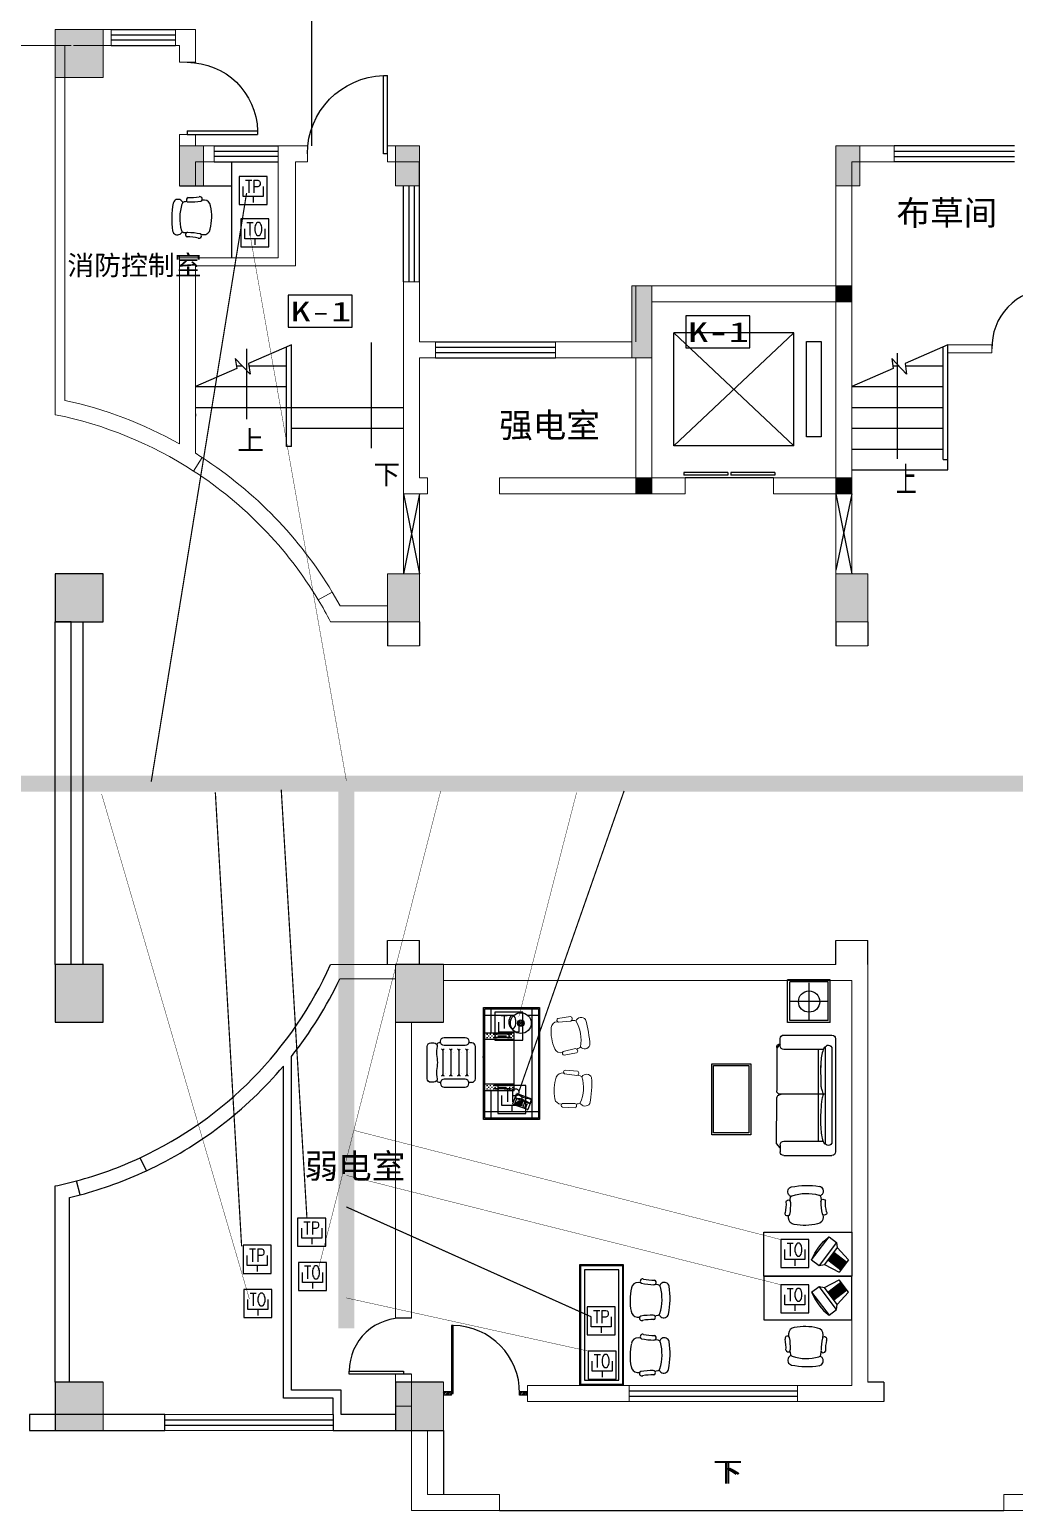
# Model space of a CAD drawing. Extents: x 1487452 to 1619693, y 165319 to 350168.
# Drawn here: x 1522436 to 1534736, y 279636 to 298136 of the extents above; entities that cross this region are included whole.
import ezdxf
from ezdxf.enums import TextEntityAlignment as Align

# ---------------------------------------------------------------- set-up
doc = ezdxf.new("R2010")
doc.units = 0
doc.header["$LTSCALE"] = 1000
doc.header["$MEASUREMENT"] = 0
doc.linetypes.add('点划线', pattern=[1.6, 1.3, -0.15, 0, -0.15])
doc.linetypes.add('虚线', pattern=[0.7, 0.5, -0.2])
doc.layers.get('0').update_dxf_attribs({"linetype": 'CONTINUOUS'})
for name, color, linetype in [('2', 6, 'CONTINUOUS'), ('3', 3, 'CONTINUOUS'), ('7', 35, 'CONTINUOUS'), ('COLUMN', 9, 'CONTINUOUS'), ('Dim3', 30, 'CONTINUOUS'), ('DIME', 3, 'CONTINUOUS'), ('EQUIP', 3, 'CONTINUOUS'), ('G', 4, 'CONTINUOUS'), ('WALL', 4, 'CONTINUOUS'), ('WIRE-1', 3, '虚线'), ('WIRE-2', 2, '点划线')]:
    doc.layers.add(name, color=color, linetype=linetype)
doc.styles.add('_COMPLEX', font='COMPLEX', dxfattribs={"width": 0.6})
doc.styles.add('_TCH_DIM', font='SIMPLEX', dxfattribs={"bigfont": 'GBCBIG'})
doc.styles.add('COMPLEX', font='COMPLEX')
doc.styles.add('DIM_FONT', font='SIMPLEX.shx', dxfattribs={"width": 0.8})
doc.styles.add('黑体', font='SIMHEI.TTF')

# ---------------------------------------------------------------- blocks, each defined once
blk = doc.blocks.new('ertdfg')
at = {"color": 250}
for p, q in [((542101, 176738), (542105, 176770)), ((542076, 176521), (542080, 176560))]:
    blk.add_line(p, q, dxfattribs=at)
for centre, radius, start, end in [((541878, 176210), 663, 76.1574, 101.5689), ((541662, 176726), 31.8, 130.6834, 198.9191), ((541044, 176605), 598, 357.3556, 10.6478), ((541662, 176708), 46.7, 87.06, 116.8897), ((541665, 176734), 20.5, 7.7953, 91.546), ((541754, 176780), 80, 96.3286, 178.1689), ((543510, 176816), 1837, 181.0296, 181.98), ((540986, 176614), 711, 357.6189, 9.9805), ((542025, 176775), 80, 356.4274, 81.3977), ((542790, 176574), 711, 167.505, 179.8666), ((542116, 176724), 20.5, 85.9395, 169.6902), ((542118, 176698), 46.7, 60.5958, 90.4255), ((542731, 176568), 598, 166.8377, 180.1298), ((542119, 176716), 31.8, 338.5664, 46.8021), ((541668, 176583), 27, 192.6557, 252.9484), ((541670, 176591), 35.1, 252.9484, 294.3839), ((541731, 176448), 68.3, 113.2, 145.7741), ((541671, 176580), 25, 303.0802, 10.0003), ((543510, 176816), 1837, 187.8575, 189.0543), ((541726, 176532), 30, 189.0543, 257.3532), ((541898, 177047), 574, 251.8531, 285.4865), ((542046, 176524), 30, 279.9864, 353.4616), ((542040, 176442), 68.3, 31.7114, 64.2854), ((542103, 176570), 25, 167.4852, 234.4052), ((542105, 176581), 35.1, 243.1015, 284.5371), ((542107, 176574), 27, 284.5371, 344.8297), ((541725, 176452), 61.4, 145.4854, 256.2618), ((541906, 177371), 998, 258.7301, 278.7601), ((542046, 176445), 61.4, 281.2236, 32.0001)]:
    blk.add_arc(centre, radius, start, end, dxfattribs=at)
blk = doc.blocks.new('3456')
at = {"color": 251, "lineweight": 13}
for p, q in [((1427166, 394344, 5200), (1427143, 394540, 5200)), ((1427225, 394349, 5200), (1427212, 394544, 5200)), ((1427686, 394415, 5200), (1427643, 394606, 5200)), ((1427744, 394428, 5200), (1427711, 394622, 5200)), ((1427974, 394434, 5200), (1427997, 394630, 5200)), ((1428032, 394425, 5200), (1428065, 394618, 5200)), ((1428496, 394381, 5200), (1428499, 394577, 5200)), ((1428555, 394379, 5200), (1428568, 394576, 5200)), ((1427218, 394329, 5200), (1427217, 394336, 5200)), ((1427699, 394398, 5200), (1427697, 394406, 5200)), ((1427699, 394398, 5200), (1427697, 394405, 5200)), ((1428020, 394407, 5200), (1428021, 394415, 5200)), ((1428504, 394361, 5200), (1428504, 394369, 5200)), ((1428504, 394361, 5200), (1428504, 394369, 5200))]:
    blk.add_line(p, q, dxfattribs=at)
for centre, radius, start, end in [((1427247, 394705, 5200), 87.7, 128.6149, 247.8296), ((1427620, 393245, 5200), 1587, 90.813, 105.6315), ((1427564, 394751, 5200), 87.7, 308.6149, 67.8296), ((1428137, 394766, 5200), 87.7, 114.9609, 234.1755), ((1428155, 393260, 5200), 1587, 77.1589, 91.9774), ((1428457, 394736, 5200), 87.7, 294.9609, 54.1755), ((1427178, 394531, 5200), 36.3, 21.0885, 166.0658), ((1427405, 394561, 5200), 203, 162.01, 180.8875), ((1427456, 394569, 5200), 203, 16.3175, 34.6042), ((1427679, 394603, 5200), 36.3, 30.3787, 175.356), ((1428029, 394613, 5200), 36.3, 7.4345, 152.4118), ((1428257, 394589, 5200), 203, 148.356, 167.2335), ((1428308, 394584, 5200), 203, 2.6634, 20.9502), ((1428534, 394565, 5200), 36.3, 16.7246, 161.7019), ((1427194, 394359, 5200), 32, 206.9384, 342.1791), ((1427319, 394335, 5200), 102, 183.2222, 262.1136), ((1427374, 394947, 5200), 716, 264.4973, 291.9472), ((1427600, 394375, 5200), 102, 294.3309, 13.2222), ((1427712, 394433, 5200), 32, 214.2654, 349.5061), ((1428005, 394442, 5200), 32, 193.2843, 328.5251), ((1428120, 394389, 5200), 102, 169.5682, 248.4595), ((1428318, 394971, 5200), 716, 250.8432, 278.2932), ((1428402, 394362, 5200), 102, 280.6768, 359.5682), ((1428526, 394392, 5200), 32, 200.6113, 335.852)]:
    blk.add_arc(centre, radius, start, end, dxfattribs=at)
at = {"color": 250, "lineweight": 13}
for centre, start, end in [((1427493, 394120, 5200), 77.4312, 119.0133), ((1428239, 394139, 5200), 63.7771, 105.3592)]:
    blk.add_arc(centre, 577, start, end, dxfattribs=at)
blk = doc.blocks.new('345dfg')
at = {"color": 250}
blk.add_line((921458, -288758), (921470, -288746), dxfattribs=at)
at = {"layer": '3', "color": 250}
for p, q in [((921566, -288455), (921566, -288151)), ((922074, -288151), (922074, -289519)), ((921907, -288303), (921963, -288359)), ((921907, -288359), (921963, -288303)), ((921850, -288455), (921486, -288455)), ((921850, -288535), (921486, -288535)), ((921508, -288471), (921518, -288471)), ((921508, -288511), (921518, -288511)), ((921513, -288466), (921513, -288476)), ((921513, -288506), (921513, -288516)), ((921528, -288491), (921538, -288491)), ((921528, -288531), (921538, -288531)), ((921533, -288455), (921533, -288456)), ((921533, -288486), (921533, -288496)), ((921533, -288526), (921533, -288535)), ((921548, -288471), (921558, -288471)), ((921548, -288511), (921558, -288511)), ((921553, -288466), (921553, -288476)), ((921553, -288506), (921553, -288516)), ((921568, -288491), (921578, -288491)), ((921568, -288531), (921578, -288531)), ((921573, -288455), (921573, -288456)), ((921573, -288486), (921573, -288496)), ((921573, -288526), (921573, -288535)), ((921588, -288471), (921598, -288471)), ((921588, -288511), (921598, -288511)), ((921593, -288466), (921593, -288476)), ((921593, -288466), (921593, -288476)), ((921593, -288506), (921593, -288516)), ((921593, -288506), (921593, -288516)), ((921808, -288471), (921598, -288471)), ((921808, -288511), (921598, -288511)), ((921608, -288491), (921618, -288491)), ((921608, -288491), (921618, -288491)), ((921608, -288531), (921618, -288531)), ((921608, -288531), (921618, -288531)), ((921613, -288455), (921613, -288456)), ((921613, -288455), (921613, -288456)), ((921613, -288486), (921613, -288496)), ((921613, -288486), (921613, -288496)), ((921613, -288526), (921613, -288535)), ((921613, -288526), (921613, -288535)), ((921628, -288471), (921638, -288471)), ((921628, -288471), (921638, -288471)), ((921628, -288511), (921638, -288511)), ((921628, -288511), (921638, -288511)), ((921633, -288466), (921633, -288476)), ((921633, -288466), (921633, -288476)), ((921633, -288506), (921633, -288516)), ((921633, -288506), (921633, -288516)), ((921648, -288491), (921758, -288491)), ((921648, -288491), (921758, -288491)), ((921648, -288531), (921758, -288531)), ((921648, -288531), (921758, -288531)), ((921653, -288455), (921653, -288456)), ((921653, -288455), (921653, -288456)), ((921653, -288486), (921653, -288496)), ((921653, -288486), (921653, -288496)), ((921653, -288526), (921653, -288535)), ((921653, -288526), (921653, -288535)), ((921768, -288471), (921778, -288471)), ((921768, -288471), (921778, -288471)), ((921768, -288511), (921778, -288511)), ((921768, -288511), (921778, -288511)), ((921773, -288466), (921773, -288476)), ((921773, -288466), (921773, -288476)), ((921773, -288506), (921773, -288516)), ((921773, -288506), (921773, -288516)), ((921788, -288491), (921798, -288491)), ((921788, -288491), (921798, -288491)), ((921788, -288531), (921798, -288531)), ((921788, -288531), (921798, -288531)), ((921793, -288455), (921793, -288456)), ((921793, -288455), (921793, -288456)), ((921793, -288486), (921793, -288496)), ((921793, -288486), (921793, -288496)), ((921793, -288526), (921793, -288535)), ((921793, -288526), (921793, -288535)), ((921808, -288471), (921818, -288471)), ((921808, -288511), (921818, -288511)), ((921813, -288466), (921813, -288476)), ((921813, -288506), (921813, -288516)), ((921828, -288491), (921838, -288491)), ((921828, -288531), (921838, -288531)), ((921833, -288455), (921833, -288456)), ((921833, -288486), (921833, -288496)), ((921833, -288526), (921833, -288535)), ((921848, -288471), (921850, -288471)), ((921848, -288511), (921850, -288511)), ((921850, -288535), (921850, -288455)), ((921850, -289095), (921850, -288535)), ((920962, -288675), (920962, -288974)), ((920997, -288692), (920997, -288692)), ((921062, -288675), (921062, -288974)), ((921097, -288692), (921097, -288692)), ((921162, -288675), (921162, -288974)), ((921197, -288692), (921197, -288692)), ((921262, -288675), (921262, -288974)), ((921297, -288692), (921297, -288692)), ((920997, -288957), (920997, -288957)), ((921097, -288957), (921097, -288957)), ((921197, -288957), (921197, -288957)), ((921297, -288957), (921297, -288957)), ((921850, -289095), (921486, -289095)), ((921508, -289111), (921518, -289111)), ((921508, -289151), (921518, -289151)), ((921513, -289106), (921513, -289116)), ((921513, -289146), (921513, -289156)), ((921528, -289131), (921538, -289131)), ((921533, -289095), (921533, -289096)), ((921533, -289126), (921533, -289136)), ((921548, -289111), (921558, -289111)), ((921548, -289151), (921558, -289151)), ((921553, -289106), (921553, -289116)), ((921553, -289146), (921553, -289156)), ((921568, -289131), (921578, -289131)), ((921573, -289095), (921573, -289096)), ((921573, -289126), (921573, -289136)), ((921588, -289111), (921598, -289111)), ((921588, -289151), (921598, -289151)), ((921593, -289106), (921593, -289116)), ((921593, -289106), (921593, -289116)), ((921593, -289146), (921593, -289156)), ((921593, -289146), (921593, -289156)), ((921808, -289111), (921598, -289111)), ((921808, -289151), (921598, -289151)), ((921608, -289131), (921618, -289131)), ((921608, -289131), (921618, -289131)), ((921613, -289095), (921613, -289096)), ((921613, -289095), (921613, -289096)), ((921613, -289126), (921613, -289136)), ((921613, -289126), (921613, -289136)), ((921628, -289111), (921638, -289111)), ((921628, -289111), (921638, -289111)), ((921628, -289151), (921638, -289151)), ((921628, -289151), (921638, -289151)), ((921633, -289106), (921633, -289116)), ((921633, -289106), (921633, -289116)), ((921633, -289146), (921633, -289156)), ((921633, -289146), (921633, -289156)), ((921648, -289131), (921758, -289131)), ((921648, -289131), (921758, -289131)), ((921653, -289095), (921653, -289096)), ((921653, -289095), (921653, -289096)), ((921653, -289126), (921653, -289136)), ((921653, -289126), (921653, -289136)), ((921768, -289111), (921778, -289111)), ((921768, -289111), (921778, -289111)), ((921768, -289151), (921778, -289151)), ((921768, -289151), (921778, -289151)), ((921773, -289106), (921773, -289116)), ((921773, -289106), (921773, -289116)), ((921773, -289146), (921773, -289156)), ((921773, -289146), (921773, -289156)), ((921788, -289131), (921798, -289131)), ((921788, -289131), (921798, -289131)), ((921793, -289095), (921793, -289096)), ((921793, -289095), (921793, -289096)), ((921793, -289126), (921793, -289136)), ((921793, -289126), (921793, -289136)), ((921808, -289111), (921818, -289111)), ((921808, -289151), (921818, -289151)), ((921813, -289106), (921813, -289116)), ((921813, -289146), (921813, -289156)), ((921828, -289131), (921838, -289131)), ((921833, -289095), (921833, -289096)), ((921833, -289126), (921833, -289136)), ((921848, -289111), (921850, -289111)), ((921848, -289151), (921850, -289151)), ((921850, -289175), (921850, -289095)), ((921850, -289175), (921486, -289175)), ((921528, -289171), (921538, -289171)), ((921533, -289166), (921533, -289175)), ((921566, -289519), (921566, -289175)), ((921568, -289171), (921578, -289171)), ((921573, -289166), (921573, -289175)), ((921608, -289171), (921618, -289171)), ((921608, -289171), (921618, -289171)), ((921613, -289166), (921613, -289175)), ((921613, -289166), (921613, -289175)), ((921648, -289171), (921758, -289171)), ((921648, -289171), (921758, -289171)), ((921653, -289166), (921653, -289175)), ((921653, -289166), (921653, -289175)), ((921788, -289171), (921798, -289171)), ((921788, -289171), (921798, -289171)), ((921793, -289166), (921793, -289175)), ((921793, -289166), (921793, -289175)), ((921828, -289171), (921838, -289171)), ((921833, -289166), (921833, -289175)), ((921836, -289341), (921883, -289214)), ((921879, -289276), (921851, -289352)), ((922051, -289339), (921863, -289270)), ((921864, -289342), (921872, -289320)), ((921869, -289263), (921886, -289218)), ((921901, -289275), (921869, -289263)), ((921872, -289320), (921883, -289324)), ((921883, -289324), (921875, -289346)), ((921885, -289350), (921904, -289298)), ((921886, -289218), (921918, -289230)), ((921888, -289211), (922068, -289277)), ((921942, -289356), (921889, -289337)), ((921947, -289343), (921894, -289324)), ((921898, -289355), (921917, -289302)), ((921952, -289330), (921899, -289311)), ((921904, -289298), (921956, -289317)), ((921911, -289360), (921930, -289307)), ((921924, -289365), (921943, -289312)), ((921956, -289317), (921937, -289369)), ((921983, -289314), (921955, -289389)), ((922050, -289329), (922019, -289318)), ((922071, -289282), (922024, -289410)), ((922036, -289273), (922066, -289284)), ((922066, -289284), (922050, -289329)), ((922154, -289439), (921486, -289439)), ((922019, -289412), (921839, -289346)), ((921875, -289346), (921864, -289342)), ((921937, -289369), (921885, -289350))]:
    blk.add_line(p, q, dxfattribs=at)
for radius in [40, 28.7]:
    blk.add_circle((921935, -288331), radius, dxfattribs=at)
for centre, radius, start, end in [((920945, -288675), 17, 0, 90), ((920979, -288675), 17, 90, 180), ((921045, -288675), 17, 0, 90), ((921079, -288675), 17, 90, 180), ((921145, -288675), 17, 0, 90), ((921179, -288675), 17, 90, 180), ((921245, -288675), 17, 0, 90), ((921279, -288675), 17, 90, 180), ((920945, -288974), 17, 270, 0), ((920979, -288974), 17, 180, 270), ((921045, -288974), 17, 270, 0), ((921079, -288974), 17, 180, 270), ((921145, -288974), 17, 270, 0), ((921179, -288974), 17, 180, 270), ((921245, -288974), 17, 270, 0), ((921279, -288974), 17, 180, 270), ((921887, -289215), 4, 69.9087, 159.9098), ((921893, -289481), 206, 52.0293, 87.7881), ((922048, -289053), 220, 233.5241, 266.9309), ((922067, -289281), 4, 339.9091, 69.9087), ((921840, -289343), 4, 159.9098, 249.9094), ((922020, -289409), 4, 249.9094, 339.9091)]:
    blk.add_arc(centre, radius, start, end, dxfattribs=at)
at = {"layer": '7', "color": 251}
for p, q in [((921470, -288135), (922170, -288135)), ((921470, -289535), (921470, -288135)), ((922170, -288135), (922170, -289535)), ((922170, -289535), (921470, -289535))]:
    blk.add_line(p, q, dxfattribs=at)
at = {"layer": '7', "color": 250}
for p, q in [((921486, -289519), (921486, -288151)), ((921486, -288151), (922154, -288151)), ((922154, -288151), (922154, -289519)), ((921486, -288232), (921851, -288232)), ((922019, -288232), (922154, -288232)), ((922154, -289519), (921486, -289519))]:
    blk.add_line(p, q, dxfattribs=at)
at = {"layer": '7', "color": 250, "linetype": 'Continuous'}
blk.add_line((921322, -288578), (921284, -288578), dxfattribs=at)
at = {"layer": '7', "color": 251}
for points in [[(920810, -289070, -0.414214), (920765, -289025), (920765, -288622, -0.414214), (920810, -288578), (920848, -288578, -0.414214), (920892, -288622)], [(921285, -289070), (921322, -289070, 0.414214), (921367, -289025), (921367, -288622, 0.414214), (921322, -288578)], [(920892, -288622, 0.055299), (920881, -288724, -0.118462), (920881, -288924, 0.055299), (920892, -289025, -0.414214), (920848, -289070), (920810, -289070, -0.414214)]]:
    blk.add_lwpolyline(points, format="xyb", dxfattribs=at)
at = {"layer": '7', "color": 250}
for points in [[(920935, -288578), (920919, -288578, 0.236068), (920884, -288596)], [(920884, -289052, 0.236068), (920919, -289070), (920932, -289070)]]:
    blk.add_lwpolyline(points, format="xyb", dxfattribs=at)
at = {"layer": '7', "color": 251}
for points in [[(920977, -288610, -0.414214), (920932, -288565), (920932, -288556, -0.414214), (920977, -288511), (921241, -288511, -0.414214), (921286, -288556), (921286, -288565, -0.414214), (921241, -288610)], [(920977, -289032, 0.414214), (920932, -289077), (920932, -289086, 0.414214), (920977, -289130), (921241, -289130, 0.414214), (921286, -289086), (921286, -289077, 0.414214), (921241, -289032)]]:
    blk.add_lwpolyline(points, format="xyb", close=True, dxfattribs=at)
at = {"layer": '7', "color": 250}
blk.add_circle((921935, -288331), 130, dxfattribs=at)
at = {"layer": 'Dim3', "color": 3, "xscale": 0.8, "yscale": 0.8, "zscale": 0.8, "rotation": 271.469922940427}
blk.add_blockref('3456', (577739, 844992, -4160), dxfattribs=at)
at = {"layer": '3', "color": 250, "style": 'COMPLEX', "width": 1.366101}
blk.add_text('SZE', height=15.9, rotation=249.9087, dxfattribs=at).set_placement((922001, -289334), (921981, -289388), align=Align.FIT)
blk = doc.blocks.new('kdjhgd')
at = {"layer": '2', "color": 250, "ltscale": 600}
for p, q in [((1355963, 592256), (1356507, 592256)), ((1356441, 590988), (1356440, 592253)), ((1356513, 592256), (1356511, 592256)), ((1356537, 590950), (1356536, 592296)), ((1356581, 592316), (1356581, 592316)), ((1356631, 590973), (1356631, 592266)), ((1356536, 591606), (1355914, 591606)), ((1356514, 590983), (1355964, 590982)), ((1356513, 590983), (1356511, 590983)), ((1356581, 590923), (1356581, 590923))]:
    blk.add_line(p, q, dxfattribs=at)
for points in [[(1356472, 591959, -0.019184), (1356478, 592096, -0.026703), (1356490, 592194, -0.059506), (1356517, 592280, -0.294371), (1356534, 592291, -0.295566)], [(1356510, 591607, -0.045929), (1356490, 591674, -0.017691), (1356478, 591822, -0.019184), (1356472, 591959, -0.019184)], [(1356473, 591208, -0.009159), (1356478, 591495, -0.053789), (1356491, 591542, -0.045929), (1356510, 591609, -0.181216)], [(1356534, 590955, -0.293551), (1356518, 590966, -0.059506), (1356491, 591052, -0.026703), (1356478, 591150, -0.019184), (1356473, 591287, -0.019184)]]:
    blk.add_lwpolyline(points, format="xyb", dxfattribs=at)
for centre, start, end in [((1356581, 592266), 89.9772, 158.386), ((1356581, 592266), 359.9772, 89.9772), ((1355963, 590933), 90.0228, 180.0228), ((1356581, 590973), 270.0228, 0.0228), ((1356581, 590973), 201.614, 270.0228)]:
    blk.add_arc(centre, 50, start, end, dxfattribs=at)
at = {"layer": 'Dim3', "color": 251, "ltscale": 0.4}
for p, q in [((1355963, 592456), (1356631, 592456)), ((1355913, 592306), (1355913, 592406)), ((1356681, 590834), (1356681, 592406)), ((1355864, 590956), (1355864, 591555)), ((1355914, 590906), (1355864, 590966)), ((1355913, 590933), (1355913, 590833)), ((1355963, 590783), (1356631, 590784))]:
    blk.add_line(p, q, dxfattribs=at)
blk.add_lwpolyline([(1355913, 592349), (1355863, 592289), (1355864, 591665, 0.414214), (1355924, 591606)], format="xyb", dxfattribs=at)
for centre, start, end in [((1355963, 592406), 89.9772, 179.9772), ((1356631, 592406), 359.9772, 89.9772), ((1355963, 592306), 179.9772, 269.9772), ((1355914, 591556), 90.0228, 180.0228), ((1355914, 590956), 180.0228, 270.0228), ((1355963, 590833), 180.0228, 270.0228), ((1356631, 590834), 270.0228, 0.0228)]:
    blk.add_arc(centre, 50, start, end, dxfattribs=at)
blk = doc.blocks.new('34q5rtdfg')
at = {"color": 250}
for p, q in [((1273096, -293322), (1273096, -293802)), ((1273341, -293324), (1273341, -293794)), ((1273578, -293322), (1273578, -293802)), ((1273106, -293562), (1273576, -293562)), ((1273578, -293802), (1273096, -293802))]:
    blk.add_line(p, q, dxfattribs=at)
at = {"color": 251}
blk.add_line((1273604, -293829), (1273069, -293829), dxfattribs=at)
blk.add_ellipse((1273341, -293559), major_axis=(-133, 0), ratio=1, start_param=4.711632210298888, end_param=10.99481751747847, dxfattribs=at)
at = {"layer": '2', "color": 250, "ltscale": 600}
blk.add_line((1273578, -293322), (1273096, -293322), dxfattribs=at)
at = {"layer": 'Dim3', "color": 251, "ltscale": 0.4}
for p, q in [((1273604, -293295), (1273069, -293295)), ((1273069, -293295), (1273069, -293829)), ((1273604, -293295), (1273604, -293829))]:
    blk.add_line(p, q, dxfattribs=at)
blk = doc.blocks.new('345ertert')
at = {"color": 251}
for p, q in [((766353, -78179), (766353, -78729)), ((766353, -78179), (767453, -78179)), ((767453, -78729), (767453, -78179)), ((766353, -78729), (767453, -78729))]:
    blk.add_line(p, q, dxfattribs=at)
at = {"color": 250}
for p, q in [((767110, -78324), (767294, -78228)), ((767411, -78382), (767294, -78228)), ((766950, -78382), (767044, -78311)), ((766950, -78382), (766950, -78382)), ((766950, -78382), (767168, -78670)), ((767262, -78599), (767044, -78311)), ((767044, -78311), (767110, -78324)), ((767269, -78534), (767110, -78324)), ((767153, -78381), (767316, -78257)), ((767159, -78389), (767322, -78265)), ((767165, -78397), (767329, -78273)), ((767171, -78405), (767335, -78281)), ((767178, -78414), (767341, -78290)), ((767185, -78422), (767348, -78299)), ((767191, -78430), (767354, -78307)), ((767197, -78438), (767360, -78314)), ((767203, -78446), (767366, -78322)), ((767209, -78454), (767372, -78330)), ((767215, -78462), (767378, -78338)), ((767221, -78470), (767384, -78346)), ((767227, -78478), (767390, -78354)), ((767269, -78534), (767411, -78382)), ((767168, -78670), (767262, -78599)), ((767262, -78599), (767269, -78534)), ((767090, -78946), (767094, -78915)), ((767065, -79164), (767070, -79125))]:
    blk.add_line(p, q, dxfattribs=at)
for centre, radius, start, end in [((767624, -78098), 732, 202.8758, 231.4734), ((766651, -78959), 31.8, 130.6834, 198.9191), ((766033, -79080), 598, 357.3556, 10.6478), ((766651, -78977), 46.7, 87.06, 116.8897), ((766654, -78950), 20.5, 7.7953, 91.546), ((766743, -78904), 80, 96.3286, 178.1689), ((768499, -78869), 1837, 181.0296, 181.98), ((765975, -79071), 711, 357.6189, 9.9805), ((766867, -79474), 663, 76.1574, 101.5689), ((767014, -78910), 80, 356.4274, 81.3977), ((767779, -79110), 711, 167.505, 179.8666), ((767105, -78960), 20.5, 85.9395, 169.6902), ((767107, -78987), 46.7, 60.5958, 90.4255), ((767720, -79117), 598, 166.8377, 180.1298), ((767108, -78969), 31.8, 338.5664, 46.8021), ((766657, -79101), 27, 192.6557, 252.9484), ((766659, -79094), 35.1, 252.9484, 294.3839), ((766720, -79236), 68.3, 113.2, 145.7741), ((766660, -79105), 25, 303.0802, 10.0003), ((768499, -78869), 1837, 187.8575, 189.0543), ((766715, -79153), 30, 189.0543, 257.3532), ((767035, -79161), 30, 279.9864, 353.4616), ((767092, -79114), 25, 167.4852, 234.4052), ((767094, -79103), 35.1, 243.1015, 284.5371), ((767096, -79111), 27, 284.5371, 344.8297), ((766714, -79233), 61.4, 145.4854, 256.2618), ((766895, -78313), 998, 258.7301, 278.7601), ((766887, -78637), 574, 251.8531, 285.4865), ((767035, -79240), 61.4, 281.2236, 32.0001), ((767029, -79243), 68.3, 31.7114, 64.2854)]:
    blk.add_arc(centre, radius, start, end, dxfattribs=at)
blk = doc.blocks.new('A$C71920C3B')
at = {"color": 250}
for p, q in [((470, 365), (473, 397)), ((445, 147), (449, 187))]:
    blk.add_line(p, q, dxfattribs=at)
for centre, radius, start, end in [((31, 352), 31.8, 130.6834, 198.9191), ((31, 335), 46.7, 87.06, 116.8897), ((34, 361), 20.5, 7.7953, 91.546), ((123, 407), 80, 96.3286, 178.1689), ((1879, 442), 1837, 181.0296, 181.98), ((247, -163), 663, 76.1574, 101.5689), ((394, 402), 80, 356.4274, 81.3977), ((485, 351), 20.5, 85.9395, 169.6902), ((487, 325), 46.7, 60.5958, 90.4255), ((-587, 232), 598, 357.3556, 10.6478), ((37, 210), 27, 192.6557, 252.9484), ((39, 218), 35.1, 252.9484, 294.3839), ((-646, 240), 711, 357.6189, 9.9805), ((40, 207), 25, 303.0802, 10.0003), ((1879, 442), 1837, 187.8575, 189.0543), ((472, 197), 25, 167.4852, 234.4052), ((1158, 201), 711, 167.505, 179.8666), ((476, 200), 27, 284.5371, 344.8297), ((1100, 195), 598, 166.8377, 180.1298), ((488, 342), 31.8, 338.5664, 46.8021), ((94, 79), 61.4, 145.4854, 256.2618), ((100, 75), 68.3, 113.2, 145.7741), ((95, 158), 30, 189.0543, 257.3532), ((275, 998), 998, 258.7301, 278.7601), ((267, 674), 574, 251.8531, 285.4865), ((415, 151), 30, 279.9864, 353.4616), ((415, 72), 61.4, 281.2236, 32.0001), ((409, 68), 68.3, 31.7114, 64.2854), ((473, 208), 35.1, 243.1015, 284.5371)]:
    blk.add_arc(centre, radius, start, end, dxfattribs=at)
blk = doc.blocks.new('_LINKPT1')
blk.add_line((0, 0), (0, 0))
blk = doc.blocks.new('_X31DWI')
for p, q in [((-0.25, -0.151), (-0.25, 0.099)), ((0.25, 0.099), (0.25, -0.151)), ((0.25, -0.151), (-0.25, -0.151)), ((0, -0.151), (0, -0.301))]:
    blk.add_line(p, q)
blk.add_lwpolyline([(-0.35, -0.35), (0.35, -0.35), (0.35, 0.35), (-0.35, 0.35)], close=True)
at = {"xscale": 0.002, "yscale": 0.002, "zscale": 0.002}
for p in [(0, 0.35), (-0.35, 0), (0, -0.35), (0.35, 0)]:
    blk.add_blockref('_LINKPT1', p, dxfattribs=at)
at = {"style": '_COMPLEX', "width": 0.8}
blk.add_text('TO', height=0.32, dxfattribs=at).set_placement((0, 0.1), align=Align.MIDDLE)
at = {"style": 'DIM_FONT', "width": 0.8, "flags": 9}
blk.add_attdef('A', (0, 0), '', height=0.00002, dxfattribs=at)
blk = doc.blocks.new('_X30DFY')
for p, q in [((-0.25, -0.15), (-0.25, 0.1)), ((0.25, 0.1), (0.25, -0.15)), ((0.25, -0.15), (-0.25, -0.15)), ((0, -0.15), (0, -0.3))]:
    blk.add_line(p, q)
blk.add_lwpolyline([(-0.35, -0.35), (0.35, -0.35), (0.35, 0.35), (-0.35, 0.35)], close=True)
at = {"xscale": 0.002, "yscale": 0.002, "zscale": 0.002}
for p in [(0, 0.35), (-0.35, 0), (0, -0.35), (0.35, 0)]:
    blk.add_blockref('_LINKPT1', p, dxfattribs=at)
at = {"style": '_COMPLEX', "width": 0.8}
blk.add_text('TP', height=0.32, dxfattribs=at).set_placement((0, 0.101), align=Align.MIDDLE)
at = {"style": 'DIM_FONT', "width": 0.8, "flags": 9}
blk.add_attdef('A', (0, 0), '', height=0.00002, dxfattribs=at)

msp = doc.modelspace()

# ---------------------------------------------------------------- hatches: boundary and pattern name
at = {"lineweight": 13}
for points in [[(1522756, 297535.6), (1523356, 297535.6), (1523356, 298135.6), (1522756, 298135.6)], [(1524306, 296185.6), (1524606, 296185.6), (1524606, 296685.6), (1524306, 296685.6)], [(1527006, 296185.6), (1527306, 296185.6), (1527306, 296685.6), (1527006, 296685.6)], [(1532506, 296185.6), (1532806, 296185.6), (1532806, 296685.6), (1532506, 296685.6)], [(1529956, 294035.6), (1530206, 294035.6), (1530206, 294935.6), (1529956, 294935.6)], [(1532506, 294735.6), (1532706, 294735.6), (1532706, 294935.6), (1532506, 294935.6)], [(1530006, 292335.6), (1530206, 292335.6), (1530206, 292535.6), (1530006, 292535.6)], [(1532506, 292335.6), (1532706, 292335.6), (1532706, 292535.6), (1532506, 292535.6)], [(1526906, 290735.6), (1527306, 290735.6), (1527306, 291335.6), (1526906, 291335.6)], [(1532506, 290735.6), (1532906, 290735.6), (1532906, 291335.6), (1532506, 291335.6)], [(1527006, 285735.6), (1527606, 285735.6), (1527606, 286455.6), (1527006, 286455.6)], [(1522756, 280635.6), (1523356, 280635.6), (1523356, 281235.6), (1522756, 281235.6)], [(1522756, 280635.6), (1523356, 280635.6), (1523356, 281235.6), (1522756, 281235.6)], [(1527006, 280635.6), (1527606, 280635.6), (1527606, 281235.6), (1527006, 281235.6)], [(1527006, 280635.6), (1527606, 280635.6), (1527606, 281235.6), (1527006, 281235.6)]]:
    msp.add_hatch(color=256, dxfattribs=at).paths.add_polyline_path(points)
at = {"layer": 'Dim3', "ltscale": 0.4}
for points in [[(1522756, 290735.6), (1523356, 290735.6), (1523356, 291335.6), (1522756, 291335.6)], [(1522756, 285735.6), (1523356, 285735.6), (1523356, 286455.6), (1522756, 286455.6)]]:
    msp.add_hatch(color=7, dxfattribs=at).paths.add_polyline_path(points)
h = msp.add_hatch(dxfattribs=at)
h.set_pattern_fill('ANSI34', color=250, scale=50, style=0)
h.set_pattern_definition([(45, (1113513.233, 127674.757), (-26.5165043, 26.5165043), []), (45, (1113522.07, 127674.757), (-26.5165043, 26.5165043), []), (45, (1113530.91, 127674.757), (-26.5165043, 26.5165043), []), (45, (1113539.75, 127674.757), (-26.5165043, 26.5165043), [])])
h.paths.add_polyline_path([(1527706, 281075.6), (1527706, 281115.6), (1527606, 281115.6), (1527606, 281075.6)])
h.paths.add_polyline_path([(1528656, 281115.6), (1528556, 281115.6, -0.0059511), (1528556, 281095.6), (1528556, 281075.6), (1528656, 281075.6)])

# ---------------------------------------------------------------- linework, layer by layer
at = {"lineweight": 13}
for p, q in [((1522756, 298135.6), (1522756, 298135.6)), ((1523356, 298135.6), (1522756, 298135.6)), ((1522756, 298135.6), (1522756, 297535.6)), ((1522756, 298135.6), (1522756, 293324.9)), ((1522756, 298135.6), (1522756, 297935.6)), ((1523356, 297535.6), (1523356, 298135.6)), ((1523456, 298135.6), (1523356, 298135.6)), ((1523456, 297935.6), (1523456, 298135.6)), ((1524505.9, 298135.6), (1524256, 298135.6)), ((1524256, 297935.6), (1524256, 298135.6)), ((1524505.9, 298135.6), (1524505.9, 297721.2)), ((1521981, 297935.6), (1522756, 297935.6)), ((1522956, 297935.6), (1522756, 297935.6)), ((1522876, 297935.6), (1522876, 293504)), ((1522985.9, 297935.6), (1523361.7, 297935.6)), ((1523456, 297935.6), (1523361.7, 297935.6)), ((1524256, 297935.6), (1524305.9, 297935.6)), ((1524305.9, 297935.6), (1524305.9, 297726.9)), ((1524505.9, 297726.9), (1524305.9, 297726.9)), ((1522756, 297535.6), (1523356, 297535.6)), ((1524505.9, 296826.9), (1524305.9, 296826.9)), ((1524305.9, 296826.9), (1524305.9, 296585.6)), ((1524505.9, 296826.9), (1524505.9, 296685.6)), ((1524606, 296685.6), (1524306, 296685.6)), ((1524306, 296685.6), (1524306, 296185.6)), ((1524739, 296685.6), (1524505.9, 296685.6)), ((1524606, 296185.6), (1524606, 296685.6)), ((1524739, 296485.6), (1524739, 296685.6)), ((1525539, 295285.6), (1525539, 296685.6)), ((1525755.6, 296685.6), (1525539, 296685.6)), ((1525755.6, 296685.6), (1525905.6, 296685.6)), ((1525905.6, 296485.6), (1525905.6, 296685.6)), ((1527305.9, 296685.6), (1526905.6, 296685.6)), ((1526905.6, 296685.6), (1526905.6, 296485.6)), ((1527306, 296685.6), (1527006, 296685.6)), ((1527006, 296685.6), (1527006, 296185.6)), ((1527305.9, 296485.6), (1527305.9, 296685.6)), ((1527306, 296185.6), (1527306, 296685.6)), ((1532505.9, 294935.6), (1532505.9, 296685.6)), ((1533236, 296685.6), (1532505.9, 296685.6)), ((1532806, 296685.6), (1532506, 296685.6)), ((1532506, 296685.6), (1532506, 296185.6)), ((1532806, 296185.6), (1532806, 296685.6)), ((1533236, 296485.6), (1533236, 296685.6)), ((1524505.9, 296485.6), (1524505.9, 296185.6)), ((1524505.9, 296485.6), (1524739, 296485.6)), ((1525755.6, 296485.6), (1525755.6, 295185.6)), ((1525905.6, 296485.6), (1525755.6, 296485.6)), ((1526905.6, 296485.6), (1527105.9, 296485.6)), ((1527105.9, 296485.6), (1527305.9, 296485.6)), ((1532705.9, 294835.6), (1532705.9, 296485.6)), ((1532705.9, 296485.6), (1533236, 296485.6)), ((1527006, 296185.6), (1527306, 296185.6)), ((1532506, 296185.6), (1532806, 296185.6)), ((1524306, 295295.9), (1524305.9, 292961.2)), ((1524306, 295285.6), (1525539, 295285.6)), ((1524505.9, 295185.6), (1524505.9, 292843.2)), ((1524505.9, 295185.6), (1525755.6, 295185.6)), ((1527305.9, 294985.6), (1527105.9, 294985.6)), ((1527105.9, 294985.6), (1527105.9, 294135.6)), ((1527305.9, 294235.6), (1527305.9, 294985.6)), ((1530206, 294935.6), (1529956, 294935.6)), ((1529956, 294935.6), (1529956, 294035.6)), ((1530005.9, 294235.6), (1530005.9, 294935.6)), ((1530005.9, 294935.6), (1532505.9, 294935.6)), ((1530206, 294035.6), (1530206, 294935.6)), ((1532706, 294935.6), (1532506, 294935.6)), ((1532506, 294935.6), (1532506, 294735.6)), ((1532706, 294735.6), (1532706, 294935.6)), ((1530205.9, 294135.6), (1530205.9, 294735.6)), ((1530205.9, 294735.6), (1532505.9, 294735.6)), ((1532505.9, 292535.6), (1532505.9, 294735.6)), ((1532506, 294735.6), (1532706, 294735.6)), ((1532705.9, 292435.6), (1532705.9, 294835.6)), ((1527505.9, 294235.6), (1527305.9, 294235.6)), ((1527505.9, 294035.6), (1527505.9, 294235.6)), ((1529005.9, 294235.6), (1529005.9, 294035.6)), ((1529005.9, 294235.6), (1529956, 294235.6)), ((1533905.9, 294195.6), (1534455.9, 294195.6)), ((1534455.9, 294195.6), (1534455.9, 294095.6)), ((1527106, 291335.6), (1527105.9, 294135.6)), ((1527305.9, 292535.6), (1527305.9, 294035.6)), ((1527305.9, 294035.6), (1527505.9, 294035.6)), ((1529005.9, 294035.6), (1530005.9, 294035.6)), ((1529956, 294035.6), (1530206, 294035.6)), ((1530005.9, 292535.6), (1530005.9, 294035.6)), ((1530205.9, 292535.6), (1530205.9, 294135.6)), ((1533905.9, 294095.6), (1534455.9, 294095.6)), ((1532705.9, 292635.6), (1532705.9, 293675.6)), ((1524590.4, 292789.6), (1524484.9, 292619.7)), ((1527405.9, 292535.6), (1527305.9, 292535.6)), ((1527405.9, 292535.6), (1527406, 292335.6)), ((1528305.9, 292535.6), (1530005.9, 292535.6)), ((1528305.9, 292535.6), (1528306, 292335.6)), ((1530206, 292535.6), (1530006, 292535.6)), ((1530006, 292535.6), (1530006, 292335.6)), ((1530625.9, 292535.6), (1530205.9, 292535.6)), ((1530206, 292335.6), (1530206, 292535.6)), ((1530625.9, 292335.6), (1530625.9, 292535.6)), ((1532505.9, 292535.6), (1531725.9, 292535.6)), ((1531725.9, 292535.6), (1531725.9, 292335.6)), ((1532706, 292535.6), (1532506, 292535.6)), ((1532506, 292535.6), (1532506, 292335.6)), ((1532706, 292335.6), (1532706, 292535.6)), ((1527305.9, 292335.6), (1527106, 292335.6)), ((1527305.9, 291335.6), (1527305.9, 292335.6)), ((1527305.9, 292335.6), (1527406, 292335.6)), ((1528306, 292335.6), (1530006, 292335.6)), ((1530006, 292335.6), (1530206, 292335.6)), ((1530105.9, 292335.6), (1530625.9, 292335.6)), ((1531725.9, 292335.6), (1532505.9, 292335.6)), ((1532505.9, 291135.6), (1532505.9, 292335.6)), ((1532506, 292335.6), (1532706, 292335.6)), ((1532705.9, 291335.6), (1532705.9, 292435.6)), ((1527306, 291335.6), (1526906, 291335.6)), ((1526906, 291335.6), (1526906, 290735.6)), ((1527306, 290735.6), (1527306, 291335.6)), ((1532906, 291335.6), (1532506, 291335.6)), ((1532506, 291335.6), (1532506, 290735.6)), ((1532906, 290735.6), (1532906, 291335.6)), ((1526215.8, 291109), (1526040.4, 291012.5)), ((1526215.8, 291109), (1526315.6, 290935.6)), ((1526315.6, 290935.6), (1526906, 290935.6)), ((1526195.7, 290735.6), (1526906, 290735.6)), ((1526906, 290735.6), (1527306, 290735.6)), ((1532506, 290735.6), (1532906, 290735.6)), ((1526906, 290435.6), (1527306, 290435.6)), ((1532506, 290435.6), (1532906, 290435.6)), ((1526906, 286755.6), (1527306, 286755.6)), ((1532506, 286755.6), (1532906, 286755.6)), ((1526194.9, 286455.6), (1527006, 286455.6)), ((1527006, 286455.6), (1527006, 285735.6)), ((1527606, 285735.6), (1527606, 286455.6)), ((1532506, 286455.6), (1527606, 286455.6)), ((1532906, 281235.6), (1532906, 286455.6)), ((1526310.1, 286275.6), (1527006, 286275.6)), ((1532706, 286255.6), (1527606, 286255.6)), ((1532706, 286255.6), (1532706, 281195.6)), ((1527006, 282035.6), (1527006, 285735.6)), ((1527205.9, 282035.6), (1527205.9, 285735.6)), ((1523356, 280635.6), (1523356, 281235.6)), ((1523356, 280635.6), (1523356, 281235.6)), ((1527006, 281235.6), (1527006, 281335.6)), ((1527006, 281235.6), (1527006, 281335.6)), ((1527205.9, 279635.6), (1527205.9, 281335.6)), ((1527205.9, 279635.6), (1527205.9, 281335.6)), ((1527606, 280635.6), (1527606, 281235.6)), ((1527606, 280635.6), (1527606, 281235.6)), ((1528656, 280995.6), (1528656, 281195.6)), ((1529925.9, 281195.6), (1528656, 281195.6)), ((1529925.9, 280995.6), (1529925.9, 281195.6)), ((1532025.9, 281195.6), (1532025.9, 280995.6)), ((1532706, 281195.6), (1532025.9, 281195.6)), ((1532706, 281195.6), (1532196, 281195.6)), ((1522756, 280835.6), (1522756, 280635.6)), ((1527205.9, 280935.6), (1527006, 280935.6)), ((1527205.9, 280935.6), (1527006, 280935.6)), ((1527006, 280635.6), (1527006, 280835.6)), ((1527006, 280635.6), (1527006, 280835.6)), ((1528656, 280995.6), (1529925.9, 280995.6)), ((1532025.9, 280995.6), (1533106, 280995.6)), ((1532196, 280995.6), (1533106, 280995.6)), ((1527405.9, 279835.6), (1527405.9, 280635.6)), ((1527405.9, 279835.6), (1527405.9, 280635.6)), ((1528305.9, 279835.6), (1527405.9, 279835.6)), ((1528305.9, 279635.6), (1528305.9, 279835.6)), ((1534605.9, 279835.6), (1535405.9, 279835.6)), ((1534605.9, 279835.6), (1534605.9, 279635.6)), ((1534605.9, 279835.6), (1535405.9, 279835.6)), ((1534605.9, 279835.6), (1534605.9, 279635.6)), ((1528305.9, 279635.6), (1527205.9, 279635.6)), ((1534605.9, 279635.6), (1535605.9, 279635.6)), ((1534605.9, 279635.6), (1535605.9, 279635.6))]:
    msp.add_line(p, q, dxfattribs=at)
at = {"color": 251, "lineweight": 13}
for p, q in [((1529925.9, 281195.6), (1532025.9, 281195.6)), ((1526225.9, 280835.6), (1524125.9, 280835.6)), ((1532025.9, 280995.6), (1529925.9, 280995.6)), ((1526225.9, 280635.6), (1524125.9, 280635.6))]:
    msp.add_line(p, q, dxfattribs=at)
at = {"lineweight": 13}
for radius, start, end in [(5187.7, 60.73614, 77.69098), (4987.7, 57.02216, 78.59907), (5187.7, 57.06645, 58.17098), (4987.7, 27.46051, 31.10846)]:
    msp.add_arc((1521770, 288435.6), radius, start, end, dxfattribs=at)
at = {"color": 251, "lineweight": 13}
for radius, start, end in [(5187.7, 31.01982, 57.06645), (4987.7, 31.10846, 57.02216)]:
    msp.add_arc((1521770, 288435.6), radius, start, end, dxfattribs=at)
at = {"layer": '2', "color": 250, "ltscale": 600}
for p, q in [((1530979, 284350.5), (1530979, 285192.2)), ((1530979, 285192.2), (1531420.7, 285192.2)), ((1531420.7, 285192.2), (1531420.7, 284350.5)), ((1531420.7, 284350.5), (1530979, 284350.5))]:
    msp.add_line(p, q, dxfattribs=at)
at = {"layer": 'COLUMN', "linetype": 'Continuous'}
for p, q in [((1527606, 286455.6), (1527006, 286455.6)), ((1527006, 285735.6), (1527606, 285735.6)), ((1527205.9, 282035.6), (1527006, 282035.6)), ((1523356, 281235.6), (1522756, 281235.6)), ((1522756, 281235.6), (1522756, 280635.6)), ((1523356, 281235.6), (1522756, 281235.6)), ((1522756, 281235.6), (1522756, 280635.6)), ((1527205.9, 281335.6), (1527006, 281335.6)), ((1527205.9, 281335.6), (1527006, 281335.6)), ((1527606, 281235.6), (1527006, 281235.6)), ((1527006, 281235.6), (1527006, 280635.6)), ((1527606, 281235.6), (1527006, 281235.6)), ((1527006, 281235.6), (1527006, 280635.6)), ((1522756, 280635.6), (1523356, 280635.6)), ((1522756, 280635.6), (1523356, 280635.6)), ((1527205.9, 280635.6), (1527606, 280635.6)), ((1527205.9, 280635.6), (1527606, 280635.6))]:
    msp.add_line(p, q, dxfattribs=at)
at = {"layer": 'Dim3', "color": 251, "ltscale": 0.4}
for p, q in [((1525955.9, 299585.6), (1525955.9, 296685.6)), ((1523456, 298135.6), (1524256, 298135.6)), ((1523456, 297935.6), (1524256, 297935.6)), ((1524405.6, 296871.9), (1524405.6, 296826.9)), ((1524739, 296685.6), (1525539, 296685.6)), ((1534736, 296685.6), (1533236, 296685.6)), ((1524739, 296485.6), (1525539, 296485.6)), ((1524955.6, 296485.6), (1524955.6, 295285.6)), ((1527305.9, 294985.6), (1527305.9, 296485.6)), ((1534736, 296485.6), (1533236, 296485.6)), ((1524306, 296185.6), (1524606, 296185.6)), ((1524606, 296185.6), (1524955.6, 296185.6)), ((1527105.9, 294985.6), (1527105.9, 296185.6)), ((1530480.9, 292935.6), (1530480.9, 294346.6)), ((1531980.9, 292935.6), (1530480.9, 294346.6)), ((1530480.9, 292935.6), (1531980.9, 294346.6)), ((1531980.9, 294346.6), (1530480.9, 294346.6)), ((1531980.9, 292935.6), (1531980.9, 294346.6)), ((1525705.9, 294195.6), (1525170.1, 293963.4)), ((1525645.9, 292926.6), (1525645.9, 294169.6)), ((1525705.9, 292926.6), (1525705.9, 294195.6)), ((1526705.4, 293926.8), (1526705.4, 294226.8)), ((1527505.9, 294235.6), (1529005.9, 294235.6)), ((1532138.3, 294239.8), (1532323.6, 294239.8)), ((1532138.3, 293049.4), (1532138.3, 294239.8)), ((1532323.6, 294239.8), (1532323.6, 293049.4)), ((1533905.9, 294195.6), (1533370.1, 293963.4)), ((1533845.9, 292765.6), (1533845.9, 294169.6)), ((1533905.9, 292765.6), (1533905.9, 294195.6)), ((1533905.9, 292765.6), (1533905.9, 294195.6)), ((1525004.9, 294025.2), (1525023.5, 293899.9)), ((1525189.8, 293829.9), (1525004.9, 294025.2)), ((1525147.9, 293846.8), (1525147.9, 294146.8)), ((1527505.9, 294035.6), (1529005.9, 294035.6)), ((1533389.8, 293829.9), (1533204.9, 294025.2)), ((1533204.9, 294025.2), (1533223.5, 293899.9)), ((1533277.2, 293793.5), (1533277.2, 294093.5)), ((1525023.5, 293899.9), (1524505.9, 293675.6)), ((1525018.2, 293935.6), (1525089.7, 293935.6)), ((1525147.9, 293268.6), (1525147.9, 293846.8)), ((1525170.1, 293963.4), (1525189.8, 293829.9)), ((1525174.2, 293935.6), (1525645.9, 293935.6)), ((1526705.4, 292908), (1526705.4, 293926.8)), ((1533223.5, 293899.9), (1532705.9, 293675.6)), ((1533218.2, 293935.6), (1533289.7, 293935.6)), ((1533277.2, 292774.7), (1533277.2, 293793.5)), ((1533370.1, 293963.4), (1533389.8, 293829.9)), ((1533374.2, 293935.6), (1533845.9, 293935.6)), ((1524505.9, 293675.6), (1525645.9, 293675.6)), ((1532705.9, 293675.6), (1533845.9, 293675.6)), ((1524505.9, 293415.6), (1525705.9, 293415.6)), ((1525705.9, 293415.6), (1527105.9, 293415.6)), ((1532705.9, 293415.6), (1533845.9, 293415.6)), ((1525705.9, 293155.6), (1527105.9, 293155.6)), ((1532323.6, 293049.4), (1532138.3, 293049.4)), ((1532705.9, 293155.6), (1533845.9, 293155.6)), ((1525705.9, 292926.6), (1525645.9, 292926.6)), ((1531980.9, 292935.6), (1530480.9, 292935.6)), ((1532705.9, 292895.6), (1533845.9, 292895.6)), ((1533845.9, 292765.6), (1533905.9, 292765.6)), ((1533905.9, 292635.6), (1533905.9, 292765.6)), ((1530607.6, 292602.3), (1530607.6, 292568.9)), ((1531157.6, 292602.3), (1530607.6, 292602.3)), ((1531157.6, 292568.9), (1530607.6, 292568.9)), ((1531725.9, 292535.6), (1530625.9, 292535.6)), ((1531157.6, 292602.3), (1531157.6, 292568.9)), ((1531744.3, 292602.3), (1531194.3, 292602.3)), ((1531194.3, 292602.3), (1531194.3, 292568.9)), ((1531744.3, 292568.9), (1531194.3, 292568.9)), ((1531744.3, 292602.3), (1531744.3, 292568.9)), ((1532705.9, 292635.6), (1533905.9, 292635.6)), ((1523105.5, 286455.6), (1523105.5, 290735.6)), ((1530955, 284326.5), (1530955, 285216.2)), ((1530955, 285216.2), (1531444.7, 285216.2)), ((1531444.7, 285216.2), (1531444.7, 284326.5)), ((1531444.7, 284326.5), (1530955, 284326.5)), ((1527706, 281115.6), (1527606, 281115.6)), ((1527706, 281075.6), (1527606, 281075.6)), ((1527706, 281075.6), (1527706, 281115.6)), ((1528556, 281075.6), (1528556, 281115.6)), ((1528656, 281115.6), (1528556, 281115.6)), ((1528656, 281075.6), (1528556, 281075.6)), ((1527606, 280635.6), (1527606, 279835.6)), ((1528305.9, 279635.6), (1534605.9, 279635.6)), ((1528305.9, 279635.6), (1534605.9, 279635.6))]:
    msp.add_line(p, q, dxfattribs=at)
at = {"layer": 'Dim3', "color": 251, "ltscale": 0.4, "extrusion": (0, 0, -1)}
for p, q in [((1526855.6, 297560.6), (1526905.6, 297560.6)), ((1526855.6, 296585.6), (1526855.6, 297560.6)), ((1526905.6, 296585.6), (1526905.6, 297560.6)), ((1524405.6, 296871.9), (1525283.1, 296871.9)), ((1524405.6, 296826.9), (1525283.1, 296826.9)), ((1525283.1, 296871.9), (1525283.1, 296826.9)), ((1526905.6, 296585.6), (1526855.6, 296585.6))]:
    msp.add_line(p, q, dxfattribs=at)
at = {"layer": 'Dim3', "color": 250, "ltscale": 0.4}
for p, q in [((1524739, 296615.6), (1525539, 296615.6)), ((1524739, 296555.6), (1525539, 296555.6)), ((1533236, 296618.9), (1534736, 296618.9)), ((1533236, 296552.3), (1534736, 296552.3)), ((1527172.6, 296185.6), (1527172.6, 294985.6)), ((1527239.3, 296185.6), (1527239.3, 294985.6)), ((1527505.9, 294168.6), (1529005.9, 294168.6)), ((1527505.9, 294102.6), (1529005.9, 294102.6)), ((1529925.9, 281128.6), (1532025.9, 281128.6)), ((1529925.9, 281062.6), (1532025.9, 281062.6)), ((1524125.9, 280768.9), (1526225.9, 280768.9)), ((1524125.9, 280702.3), (1526225.9, 280702.3))]:
    msp.add_line(p, q, dxfattribs=at)
at = {"layer": 'Dim3', "color": 0, "ltscale": 0.4}
msp.add_line((1524505.9, 293335.6), (1524505.9, 293307.7), dxfattribs=at)
at = {"layer": 'Dim3', "color": 7, "ltscale": 0.4}
for p, q in [((1523356, 291335.6), (1522756, 291335.6)), ((1522756, 291335.6), (1522756, 290735.6)), ((1523356, 290735.6), (1523356, 291335.6)), ((1522756, 290735.6), (1523356, 290735.6)), ((1522756, 286455.6), (1522756, 290735.6)), ((1522955.5, 290735.6), (1522756, 290735.6)), ((1522955.5, 286455.6), (1522955.5, 290735.6)), ((1523356, 286455.6), (1522756, 286455.6)), ((1522756, 286455.6), (1522756, 285735.6)), ((1523356, 285735.6), (1523356, 286455.6)), ((1522756, 285735.6), (1523356, 285735.6)), ((1525705.9, 281135.6), (1525705.9, 285307.3)), ((1525605.9, 281035.6), (1525605.9, 285185.5)), ((1522756, 281235.6), (1522756, 283689.3)), ((1522936, 281235.6), (1522936, 283545)), ((1526225.9, 281035.6), (1525605.9, 281035.6)), ((1526325.9, 281135.6), (1525705.9, 281135.6)), ((1526225.9, 280835.6), (1526225.9, 281035.6)), ((1526325.9, 280835.6), (1526325.9, 281135.6)), ((1522435.9, 280835.6), (1522435.9, 280635.6)), ((1524125.9, 280835.6), (1522435.9, 280835.6)), ((1524125.9, 280635.6), (1524125.9, 280835.6)), ((1526225.9, 280835.6), (1526225.9, 280635.6)), ((1527006, 280835.6), (1526325.9, 280835.6)), ((1522435.9, 280635.6), (1524125.9, 280635.6)), ((1526225.9, 280635.6), (1527405.9, 280635.6))]:
    msp.add_line(p, q, dxfattribs=at)
at = {"layer": 'Dim3', "color": 2, "ltscale": 0.4}
for points in [[(1526465.2, 294816.7), (1525665.2, 294816.7), (1525665.2, 294416.7), (1526465.2, 294416.7)], [(1531431.4, 294560.2), (1530631.4, 294560.2), (1530631.4, 294160.2), (1531431.4, 294160.2)]]:
    msp.add_lwpolyline(points, close=True, dxfattribs=at)
at = {"layer": 'Dim3', "color": 250, "ltscale": 0.4}
for points in [[(1529305.7, 281202.6), (1529855.7, 281202.6), (1529855.7, 282702.6), (1529305.7, 282702.6)], [(1529315.7, 281212.6), (1529845.7, 281212.6), (1529845.7, 282692.6), (1529315.7, 282692.6)], [(1529365.7, 281262.6), (1529795.7, 281262.6), (1529795.7, 282642.6), (1529365.7, 282642.6)]]:
    msp.add_lwpolyline(points, close=True, dxfattribs=at)
at = {"layer": 'Dim3', "color": 251, "ltscale": 0.4}
for points in [[(1527706, 281095.8), (1527726, 281095.8), (1527726, 281945.8), (1527706, 281945.8)], [(1527106, 281375.6), (1527106, 281335.6), (1526428.7, 281335.6), (1526428.7, 281375.6)]]:
    msp.add_lwpolyline(points, close=True, dxfattribs=at)
at = {"layer": 'Dim3', "color": 250, "ltscale": 0.4, "extrusion": (0, 0, -1)}
for centre, radius, start, end in [((-1524405.6, 296849.4), 877.5, 90, 178.53072), ((-1526880.6, 296585.6), 975, 0, 88.53072)]:
    msp.add_arc(centre, radius, start, end, dxfattribs=at)
at = {"layer": 'Dim3', "color": 251, "ltscale": 0.4}
msp.add_arc((1535180.7, 294170.6), 725.1, 91.16301, 181.9757, dxfattribs=at)
at = {"layer": 'Dim3', "color": 7, "ltscale": 0.4}
for radius, start, end in [(4847.7, 294.99037, 335.8929), (5027.7, 321.52215, 334.5564), (5027.7, 294.99037, 319.72574)]:
    msp.add_arc((1521770, 288435.6), radius, start, end, dxfattribs=at)
at = {"layer": 'Dim3', "color": 250, "ltscale": 0.4}
for centre, radius, start, end in [((1521770, 288435.6), 4847.7, 284.93928, 294.99037), ((1521770, 288435.6), 5027.7, 284.93928, 294.99037), ((1527086.3, 281380.2), 657.6, 85.31101, 180.40058), ((1527715.8, 281105.6), 840.2, 359.31806, 89.30794)]:
    msp.add_arc(centre, radius, start, end, dxfattribs=at)
at = {"layer": 'Dim3', "color": 0, "ltscale": 0.4}
for radius, start in [(4847.7, 281.7348), (5027.7, 283.4091)]:
    msp.add_arc((1521770, 288435.6), radius, start, 284.93928, dxfattribs=at)
at = {"layer": 'DIME', "color": 250, "ltscale": 0.4}
for p, q in [((1524256, 298065.6), (1523456, 298065.6)), ((1524256, 298005.6), (1523456, 298005.6)), ((1527106, 292335.6), (1527305.9, 291335.6)), ((1527305.9, 292335.6), (1527106, 291335.6)), ((1532705.9, 292335.6), (1532505.9, 291381.7)), ((1532506, 292335.6), (1532706, 291335.6))]:
    msp.add_line(p, q, dxfattribs=at)
at = {"layer": 'DIME', "color": 0, "ltscale": 0.4}
for p, q in [((1526906, 290735.6), (1526906, 290435.6)), ((1527306, 290735.6), (1527306, 290435.6)), ((1532506, 290735.6), (1532506, 290435.6)), ((1532906, 290735.6), (1532906, 290435.6)), ((1526906, 286455.6), (1526906, 286755.6)), ((1527306, 286455.6), (1527306, 286755.6)), ((1532506, 286455.6), (1532506, 286755.6)), ((1532906, 286455.6), (1532906, 286755.6)), ((1523894.1, 283878.6), (1523818, 284041.8)), ((1523066.1, 283577.9), (1523019.7, 283751.8)), ((1533106, 281235.6), (1532906, 281235.6)), ((1533106, 281235.6), (1533106, 280995.6))]:
    msp.add_line(p, q, dxfattribs=at)
at = {"layer": 'DIME', "color": 4, "ltscale": 0.4, "const_width": 200}
for points in [[(1551033.1, 285127.9), (1539323.2, 285127.9), (1539323.2, 288716.1), (1519161, 288716.1)], [(1526392.3, 288750.7), (1526392.3, 281909)]]:
    msp.add_lwpolyline(points, dxfattribs=at)
at = {"layer": 'WIRE-1', "const_width": 15}
for points in [[(1525146.2, 296095.3), (1523954.8, 288738.4)], [(1525083.8, 282936.2), (1524755.7, 288606.1)], [(1525899.8, 283285.6), (1525578.9, 288639)], [(1528548.2, 284869.6), (1529860.9, 288623.5)], [(1529451.6, 282053.9), (1526392.3, 283426.7)]]:
    msp.add_lwpolyline(points, dxfattribs=at)
at = {"layer": 'WIRE-2', "const_width": 5}
for points in [[(1525189.7, 295569.1), (1526392.3, 288750.7)], [(1526035.8, 282625.6), (1527570.7, 288624.2)], [(1528546.2, 285803.3), (1529268.3, 288605.5)], [(1525180.9, 282276.1), (1523335.2, 288585.4)], [(1531820.3, 283018.5), (1526485.6, 284383.5)], [(1531820.3, 282454.6), (1526392.3, 283821.3)], [(1529411.6, 281626.2), (1526392.3, 282290)]]:
    msp.add_lwpolyline(points, dxfattribs=at)

# ---------------------------------------------------------------- block references
at = {"layer": 'Dim3', "color": 251, "xscale": -0.8999999999068677, "yscale": 0.900000000023283, "zscale": 0.9, "rotation": 180}
msp.add_blockref('kdjhgd', (311489.7, 817279.1), dxfattribs=at)
at = {"layer": 'DIME', "color": 4, "rotation": 270}
for name, p in [('ertdfg', (1347837.6, 837678.9)), ('34q5rtdfg', (1825731.5, 1559334))]:
    msp.add_blockref(name, p, dxfattribs=at)
at = {"layer": 'DIME', "color": 4}
msp.add_blockref('345dfg', (606636.3, 574054.2), dxfattribs=at)
at = {"layer": 'DIME', "color": 6, "xscale": -1, "rotation": 180}
msp.add_blockref('345ertert', (765252.8, 204384.6), dxfattribs=at)
at = {"layer": 'DIME', "color": 6}
msp.add_blockref('345ertert', (765252.8, 360743.6), dxfattribs=at)
at = {"layer": 'EQUIP', "xscale": 500, "yscale": 500, "zscale": 500}
for name, p in [('_X30DFY', (1525229.5, 296125.4)), ('_X31DWI', (1525248.4, 295595.3)), ('_X31DWI', (1528423.1, 285686.9)), ('_X30DFY', (1528460.5, 284770.2)), ('_X30DFY', (1525958.9, 283112.2)), ('_X30DFY', (1525278.3, 282772.1)), ('_X31DWI', (1531995.3, 282843.5)), ('_X31DWI', (1525968.9, 282559.5)), ('_X31DWI', (1525288.3, 282219.5)), ('_X31DWI', (1531995.3, 282279.6)), ('_X30DFY', (1529576.6, 282003.9)), ('_X31DWI', (1529586.6, 281451.2))]:
    msp.add_blockref(name, p, dxfattribs=at)
at = {"layer": 'G', "color": 1, "ltscale": 0.4, "rotation": 90}
for p in [(1530435, 282008.5), (1530435, 281317)]:
    msp.add_blockref('A$C71920C3B', p, dxfattribs=at)

# ---------------------------------------------------------------- texts
at = {"lineweight": 13, "style": '_TCH_DIM'}
msp.add_text('上', height=357.4, dxfattribs=at).set_placement((1533258.1, 292324.7))
at = {"layer": 'Dim3', "color": 2, "ltscale": 0.4, "style": '黑体'}
for s, height, p in [('消防控制室', 245.76, (1522907.9, 295191.7)), ('强电室', 307.2, (1528300.9, 293192.8)), ('弱电室', 307.2, (1525870, 283936.5))]:
    msp.add_text(s, height=height, dxfattribs=at).set_placement(p, align=Align.MIDDLE_LEFT)
for s, p in [('上', (1525028.8, 292882.8)), ('下', (1526729.4, 292458))]:
    msp.add_text(s, height=245.8, dxfattribs=at).set_placement(p)
at = {"layer": 'Dim3', "color": 2, "ltscale": 0.4, "style": '黑体', "width": 1.428998, "flags": 8}
for p, p2 in [((1525692.6, 294490.5), (1526454.5, 294490.5)), ((1530658.8, 294234), (1531420.7, 294234))]:
    msp.add_attdef('K-1', text='K-1', height=245.76, dxfattribs=at).set_placement(p, p2, align=Align.FIT)
at = {"layer": 'WALL', "color": 2, "linetype": 'Continuous', "style": '黑体'}
msp.add_text('布草间', height=307.2, dxfattribs=at).set_placement((1533264.4, 295846.5), align=Align.MIDDLE_LEFT)
at = {"layer": 'WALL', "color": 0, "linetype": 'Continuous', "style": '黑体'}
for p in [(1530973, 279994.1), (1531003, 279994.1)]:
    msp.add_text('下', height=245.8, dxfattribs=at).set_placement(p)

doc.saveas('drawing.dxf')
